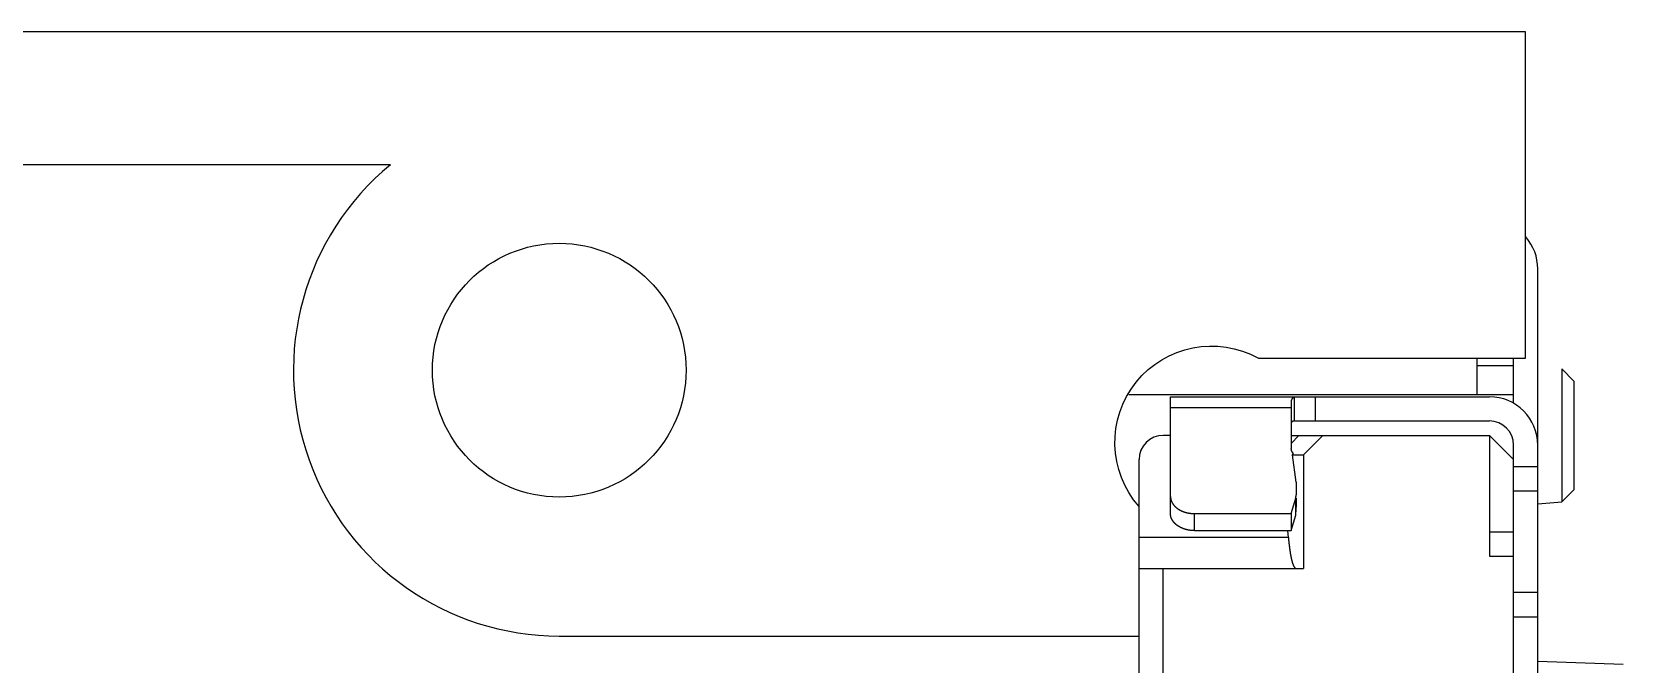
# Model space of a CAD drawing. Extents: x 16.7 to 47.9, y 2.6 to 52.9.
# Drawn here: x 41.2 to 47.78, y 50.25 to 52.87 of the extents above; entities that cross this region are included whole.
import ezdxf

# ---------------------------------------------------------------- set-up
doc = ezdxf.new("R2010")
doc.units = 0
doc.header["$LTSCALE"] = 16.335
doc.layers.get('0').update_dxf_attribs({"linetype": 'CONTINUOUS'})

msp = doc.modelspace()

# ---------------------------------------------------------------- linework, layer by layer
for p, q in [((42.6817, 52.3207), (40.6299, 52.3207)), ((47.4299, 46.0507), (47.4299, 51.8907)), ((47.1799, 51.3707), (47.1799, 51.5207)), ((47.3299, 51.3339), (47.3299, 51.5207)), ((47.1799, 51.4907), (47.3299, 51.4907)), ((47.5799, 51.4257), (47.5299, 51.4757)), ((47.5299, 51.4757), (47.5299, 50.9257)), ((47.5799, 51.4257), (47.5799, 50.9757)), ((45.738, 51.3707), (47.3299, 51.3707)), ((45.9099, 51.3607), (47.2299, 51.3607)), ((45.9099, 50.8774), (45.9099, 51.3607)), ((45.9099, 51.3168), (46.4099, 51.3168)), ((46.4099, 51.3424), (46.4099, 51.1461)), ((46.4233, 51.2607), (46.4233, 51.3607)), ((46.5099, 51.2607), (46.5099, 51.3607)), ((46.4233, 51.2607), (47.2299, 51.2607)), ((45.9099, 51.2007), (45.8799, 51.2007)), ((46.4099, 51.2007), (47.2299, 51.2007)), ((46.4099, 51.1674), (46.4406, 51.2007)), ((46.5406, 51.2007), (46.4599, 51.1207)), ((47.3299, 51.1007), (47.2299, 51.2007)), ((47.2299, 51.2007), (47.2299, 50.7007)), ((46.4153, 51.1207), (46.4194, 51.1254)), ((46.4153, 51.1207), (46.4599, 51.1207)), ((46.4299, 51.0069), (46.4153, 51.1207)), ((46.4599, 51.1207), (46.4599, 50.6507)), ((47.3299, 50.1207), (47.3299, 51.1607)), ((45.7799, 46.8407), (45.7799, 51.1007)), ((47.4299, 51.0707), (47.3299, 51.0707)), ((46.4299, 51.0069), (46.4299, 50.9551)), ((46.4099, 50.8774), (46.428, 50.9412)), ((46.428, 50.8705), (46.428, 50.9412)), ((46.4299, 50.9412), (46.4299, 50.9033)), ((47.4299, 50.9707), (47.3299, 50.9707)), ((47.4299, 50.9182), (47.5299, 50.9257)), ((47.5299, 50.9257), (47.5799, 50.9757)), ((46.0099, 50.8774), (46.4099, 50.8774)), ((46.0099, 50.8067), (46.0099, 50.8774)), ((46.4099, 50.8774), (46.4099, 50.8067)), ((46.4099, 50.8067), (46.428, 50.8705)), ((46.0099, 50.8067), (46.4099, 50.8067)), ((46.3978, 50.7787), (46.3953, 50.8067)), ((47.3299, 50.8007), (47.2299, 50.8007)), ((46.3978, 50.7787), (45.7799, 50.7787)), ((45.7799, 50.6507), (46.4599, 50.6507)), ((45.8799, 49.7207), (45.8799, 50.6507)), ((47.2299, 50.7007), (47.3299, 50.7007)), ((47.4299, 50.5507), (47.3299, 50.5507)), ((47.3299, 50.4507), (47.4299, 50.4507)), ((43.3799, 50.3707), (45.7799, 50.3707)), ((47.4299, 50.2671), (47.7835, 50.2542))]:
    msp.add_line(p, q)
msp.add_lwpolyline([(26.5299, 45.0707), (47.3799, 45.0707), (47.3799, 46.4207), (46.2735, 46.4207, -0.841815), (45.7799, 47.0353), (45.7799, 50.9062, -0.841815), (46.2735, 51.5207), (47.3799, 51.5207), (47.3799, 52.8707), (26.5299, 52.8707)], format="xyb")
for points in [[(46.4099, 51.3424, 0), (46.4099, 51.3425, 0), (46.41, 51.3426, 0), (46.41, 51.3427, 0), (46.4101, 51.3428, 0), (46.4101, 51.3429, 0), (46.4102, 51.3431, 0), (46.4102, 51.3432, 0), (46.4102, 51.3433, 0), (46.4103, 51.3434, 0), (46.4103, 51.3435, 0), (46.4104, 51.3436, 0), (46.4104, 51.3438, 0), (46.4105, 51.3439, 0), (46.4105, 51.344, 0), (46.4106, 51.3441, 0), (46.4106, 51.3442, 0), (46.4106, 51.3443, 0), (46.4107, 51.3444, 0), (46.4107, 51.3446, 0), (46.4108, 51.3447, 0), (46.4108, 51.3448, 0), (46.4109, 51.3449, 0), (46.4109, 51.345, 0), (46.411, 51.3451, 0), (46.411, 51.3452, 0), (46.4111, 51.3454, 0), (46.4111, 51.3455, 0), (46.4112, 51.3456, 0), (46.4112, 51.3457, 0), (46.4112, 51.3458, 0), (46.4113, 51.3459, 0), (46.4113, 51.346, 0), (46.4114, 51.3462, 0), (46.4114, 51.3463, 0), (46.4115, 51.3464, 0), (46.4115, 51.3465, 0), (46.4116, 51.3466, 0), (46.4116, 51.3467, 0), (46.4117, 51.3468, 0), (46.4117, 51.3469, 0), (46.4118, 51.3471, 0), (46.4118, 51.3472, 0), (46.4119, 51.3473, 0), (46.4119, 51.3474, 0), (46.412, 51.3475, 0), (46.412, 51.3476, 0), (46.4121, 51.3477, 0), (46.4121, 51.3479, 0), (46.4122, 51.348, 0), (46.4122, 51.3481, 0), (46.4123, 51.3482, 0), (46.4123, 51.3483, 0), (46.4124, 51.3484, 0), (46.4124, 51.3485, 0), (46.4125, 51.3486, 0), (46.4125, 51.3487, 0), (46.4126, 51.3489, 0), (46.4126, 51.349, 0), (46.4127, 51.3491, 0), (46.4127, 51.3492, 0), (46.4128, 51.3493, 0), (46.4128, 51.3494, 0), (46.4129, 51.3495, 0), (46.4129, 51.3496, 0), (46.413, 51.3497, 0), (46.413, 51.3499, 0), (46.4131, 51.35, 0), (46.4131, 51.3501, 0), (46.4132, 51.3502, 0), (46.4132, 51.3503, 0), (46.4133, 51.3504, 0), (46.4133, 51.3505, 0), (46.4134, 51.3506, 0), (46.4134, 51.3507, 0), (46.4135, 51.3508, 0), (46.4136, 51.3509, 0), (46.4136, 51.351, 0), (46.4137, 51.3512, 0), (46.4137, 51.3513, 0), (46.4138, 51.3514, 0), (46.4138, 51.3515, 0), (46.4139, 51.3516, 0), (46.4139, 51.3517, 0), (46.414, 51.3518, 0), (46.414, 51.3519, 0), (46.4141, 51.352, 0), (46.4142, 51.3521, 0), (46.4142, 51.3522, 0), (46.4143, 51.3523, 0), (46.4143, 51.3524, 0), (46.4144, 51.3525, 0), (46.4144, 51.3527, 0), (46.4145, 51.3528, 0), (46.4146, 51.3529, 0), (46.4146, 51.353, 0), (46.4147, 51.3531, 0), (46.4147, 51.3532, 0), (46.4148, 51.3533, 0), (46.4149, 51.3534, 0), (46.4149, 51.3535, 0), (46.415, 51.3536, 0), (46.415, 51.3537, 0), (46.4151, 51.3538, 0), (46.4152, 51.3539, 0), (46.4152, 51.354, 0), (46.4153, 51.3541, 0), (46.4154, 51.3542, 0), (46.4154, 51.3543, 0), (46.4155, 51.3544, 0), (46.4156, 51.3546, 0), (46.4156, 51.3547, 0), (46.4157, 51.3548, 0), (46.4158, 51.3549, 0), (46.4158, 51.355, 0), (46.4159, 51.3551, 0), (46.416, 51.3552, 0), (46.416, 51.3553, 0), (46.4161, 51.3554, 0), (46.4162, 51.3555, 0), (46.4163, 51.3556, 0), (46.4163, 51.3557, 0), (46.4164, 51.3558, 0), (46.4165, 51.3559, 0), (46.4166, 51.356, 0), (46.4166, 51.3561, 0), (46.4167, 51.3562, 0), (46.4168, 51.3563, 0), (46.4169, 51.3564, 0), (46.4169, 51.3565, 0), (46.417, 51.3566, 0), (46.4171, 51.3568, 0), (46.4172, 51.3569, 0), (46.4173, 51.357, 0), (46.4174, 51.3571, 0), (46.4174, 51.3572, 0), (46.4175, 51.3573, 0), (46.4176, 51.3574, 0), (46.4177, 51.3575, 0), (46.4178, 51.3576, 0), (46.4179, 51.3577, 0), (46.418, 51.3578, 0), (46.4181, 51.3579, 0), (46.4181, 51.358, 0), (46.4182, 51.3581, 0), (46.4183, 51.3582, 0), (46.4184, 51.3583, 0), (46.4185, 51.3583, 0), (46.4186, 51.3584, 0), (46.4187, 51.3585, 0), (46.4188, 51.3586, 0), (46.4189, 51.3587, 0), (46.419, 51.3588, 0), (46.4191, 51.3589, 0), (46.4192, 51.359, 0), (46.4193, 51.3591, 0), (46.4194, 51.3591, 0), (46.4195, 51.3592, 0), (46.4196, 51.3593, 0), (46.4197, 51.3594, 0), (46.4198, 51.3594, 0), (46.4199, 51.3595, 0), (46.42, 51.3596, 0), (46.4201, 51.3597, 0), (46.4202, 51.3597, 0), (46.4203, 51.3598, 0), (46.4204, 51.3599, 0), (46.4205, 51.3599, 0), (46.4206, 51.36, 0), (46.4207, 51.3601, 0), (46.4209, 51.3601, 0), (46.421, 51.3602, 0), (46.4211, 51.3602, 0), (46.4212, 51.3603, 0), (46.4213, 51.3603, 0), (46.4214, 51.3604, 0), (46.4215, 51.3604, 0), (46.4216, 51.3604, 0), (46.4218, 51.3605, 0), (46.4219, 51.3605, 0), (46.422, 51.3606, 0), (46.4221, 51.3606, 0), (46.4222, 51.3606, 0), (46.4223, 51.3606, 0), (46.4225, 51.3607, 0), (46.4226, 51.3607, 0), (46.4227, 51.3607, 0), (46.4228, 51.3607, 0), (46.4229, 51.3607, 0), (46.4231, 51.3607, 0), (46.4232, 51.3607, 0), (46.4233, 51.3607, 0)], [(46.4233, 51.2607, 0), (46.4232, 51.2607, 0), (46.4231, 51.2607, 0), (46.423, 51.2607, 0), (46.4229, 51.2607, 0), (46.4228, 51.2607, 0), (46.4227, 51.2607, 0), (46.4226, 51.2607, 0), (46.4225, 51.2607, 0), (46.4224, 51.2607, 0), (46.4224, 51.2607, 0), (46.4223, 51.2607, 0), (46.4222, 51.2607, 0), (46.4221, 51.2607, 0), (46.422, 51.2607, 0), (46.4219, 51.2607, 0), (46.4218, 51.2607, 0), (46.4217, 51.2606, 0), (46.4216, 51.2606, 0), (46.4215, 51.2606, 0), (46.4214, 51.2606, 0), (46.4213, 51.2606, 0), (46.4212, 51.2606, 0), (46.4211, 51.2606, 0), (46.421, 51.2605, 0), (46.4209, 51.2605, 0), (46.4209, 51.2605, 0), (46.4208, 51.2605, 0), (46.4207, 51.2605, 0), (46.4206, 51.2605, 0), (46.4205, 51.2604, 0), (46.4204, 51.2604, 0), (46.4203, 51.2604, 0), (46.4202, 51.2604, 0), (46.4201, 51.2604, 0), (46.42, 51.2603, 0), (46.4199, 51.2603, 0), (46.4198, 51.2603, 0), (46.4197, 51.2603, 0), (46.4196, 51.2603, 0), (46.4196, 51.2602, 0), (46.4195, 51.2602, 0), (46.4194, 51.2602, 0), (46.4193, 51.2602, 0), (46.4192, 51.2601, 0), (46.4191, 51.2601, 0), (46.419, 51.2601, 0), (46.4189, 51.2601, 0), (46.4188, 51.26, 0), (46.4187, 51.26, 0), (46.4186, 51.26, 0), (46.4185, 51.2599, 0), (46.4185, 51.2599, 0), (46.4184, 51.2599, 0), (46.4183, 51.2598, 0), (46.4182, 51.2598, 0), (46.4181, 51.2598, 0), (46.418, 51.2598, 0), (46.4179, 51.2597, 0), (46.4178, 51.2597, 0), (46.4177, 51.2597, 0), (46.4176, 51.2596, 0), (46.4176, 51.2596, 0), (46.4175, 51.2595, 0), (46.4174, 51.2595, 0), (46.4173, 51.2595, 0), (46.4172, 51.2594, 0), (46.4171, 51.2594, 0), (46.417, 51.2594, 0), (46.4169, 51.2593, 0), (46.4169, 51.2593, 0), (46.4168, 51.2593, 0), (46.4167, 51.2592, 0), (46.4166, 51.2592, 0), (46.4165, 51.2591, 0), (46.4164, 51.2591, 0), (46.4163, 51.2591, 0), (46.4163, 51.259, 0), (46.4162, 51.259, 0), (46.4161, 51.2589, 0), (46.416, 51.2589, 0), (46.4159, 51.2588, 0), (46.4158, 51.2588, 0), (46.4157, 51.2588, 0), (46.4157, 51.2587, 0), (46.4156, 51.2587, 0), (46.4155, 51.2586, 0), (46.4154, 51.2586, 0), (46.4153, 51.2585, 0), (46.4152, 51.2585, 0), (46.4152, 51.2584, 0), (46.4151, 51.2584, 0), (46.415, 51.2584, 0), (46.4149, 51.2583, 0), (46.4148, 51.2583, 0), (46.4147, 51.2582, 0), (46.4147, 51.2582, 0), (46.4146, 51.2581, 0), (46.4145, 51.2581, 0), (46.4144, 51.258, 0), (46.4143, 51.258, 0), (46.4143, 51.2579, 0), (46.4142, 51.2579, 0), (46.4141, 51.2578, 0), (46.414, 51.2578, 0), (46.4139, 51.2577, 0), (46.4139, 51.2577, 0), (46.4138, 51.2576, 0), (46.4137, 51.2576, 0), (46.4136, 51.2575, 0), (46.4135, 51.2575, 0), (46.4135, 51.2574, 0), (46.4134, 51.2574, 0), (46.4133, 51.2573, 0), (46.4132, 51.2573, 0), (46.4131, 51.2572, 0), (46.4131, 51.2571, 0), (46.413, 51.2571, 0), (46.4129, 51.257, 0), (46.4128, 51.257, 0), (46.4128, 51.2569, 0), (46.4127, 51.2569, 0), (46.4126, 51.2568, 0), (46.4125, 51.2568, 0), (46.4125, 51.2567, 0), (46.4124, 51.2566, 0), (46.4123, 51.2566, 0), (46.4122, 51.2565, 0), (46.4122, 51.2565, 0), (46.4121, 51.2564, 0), (46.412, 51.2564, 0), (46.4119, 51.2563, 0), (46.4119, 51.2562, 0), (46.4118, 51.2562, 0), (46.4117, 51.2561, 0), (46.4116, 51.2561, 0), (46.4116, 51.256, 0), (46.4115, 51.256, 0), (46.4114, 51.2559, 0), (46.4113, 51.2558, 0), (46.4113, 51.2558, 0), (46.4112, 51.2557, 0), (46.4111, 51.2557, 0), (46.411, 51.2556, 0), (46.411, 51.2555, 0), (46.4109, 51.2555, 0), (46.4108, 51.2554, 0), (46.4108, 51.2554, 0), (46.4107, 51.2553, 0), (46.4106, 51.2552, 0), (46.4105, 51.2552, 0), (46.4105, 51.2551, 0), (46.4104, 51.2551, 0), (46.4103, 51.255, 0), (46.4103, 51.2549, 0), (46.4102, 51.2549, 0), (46.4101, 51.2548, 0), (46.41, 51.2547, 0), (46.41, 51.2547, 0), (46.4099, 51.2546, 0)], [(46.4194, 51.1254, 0), (46.4193, 51.1255, 0), (46.4192, 51.1256, 0), (46.4191, 51.1257, 0), (46.419, 51.1258, 0), (46.4188, 51.1259, 0), (46.4187, 51.126, 0), (46.4186, 51.1261, 0), (46.4185, 51.1262, 0), (46.4184, 51.1263, 0), (46.4183, 51.1264, 0), (46.4182, 51.1265, 0), (46.4181, 51.1266, 0), (46.418, 51.1267, 0), (46.4179, 51.1268, 0), (46.4178, 51.1269, 0), (46.4177, 51.127, 0), (46.4176, 51.1272, 0), (46.4175, 51.1273, 0), (46.4175, 51.1274, 0), (46.4174, 51.1275, 0), (46.4173, 51.1276, 0), (46.4172, 51.1277, 0), (46.4171, 51.1278, 0), (46.417, 51.1279, 0), (46.4169, 51.128, 0), (46.4168, 51.1282, 0), (46.4167, 51.1283, 0), (46.4166, 51.1284, 0), (46.4165, 51.1285, 0), (46.4164, 51.1286, 0), (46.4163, 51.1287, 0), (46.4162, 51.1288, 0), (46.4161, 51.129, 0), (46.416, 51.1291, 0), (46.416, 51.1292, 0), (46.4159, 51.1293, 0), (46.4158, 51.1294, 0), (46.4157, 51.1295, 0), (46.4156, 51.1297, 0), (46.4155, 51.1298, 0), (46.4154, 51.1299, 0), (46.4153, 51.13, 0), (46.4153, 51.1301, 0), (46.4152, 51.1303, 0), (46.4151, 51.1304, 0), (46.415, 51.1305, 0), (46.4149, 51.1306, 0), (46.4148, 51.1307, 0), (46.4148, 51.1309, 0), (46.4147, 51.131, 0), (46.4146, 51.1311, 0), (46.4145, 51.1312, 0), (46.4144, 51.1314, 0), (46.4143, 51.1315, 0), (46.4143, 51.1316, 0), (46.4142, 51.1317, 0), (46.4141, 51.1318, 0), (46.414, 51.132, 0), (46.414, 51.1321, 0), (46.4139, 51.1322, 0), (46.4138, 51.1324, 0), (46.4137, 51.1325, 0), (46.4137, 51.1326, 0), (46.4136, 51.1327, 0), (46.4135, 51.1329, 0), (46.4134, 51.133, 0), (46.4134, 51.1331, 0), (46.4133, 51.1332, 0), (46.4132, 51.1334, 0), (46.4132, 51.1335, 0), (46.4131, 51.1336, 0), (46.413, 51.1338, 0), (46.4129, 51.1339, 0), (46.4129, 51.134, 0), (46.4128, 51.1342, 0), (46.4127, 51.1343, 0), (46.4127, 51.1344, 0), (46.4126, 51.1346, 0), (46.4126, 51.1347, 0), (46.4125, 51.1348, 0), (46.4124, 51.135, 0), (46.4124, 51.1351, 0), (46.4123, 51.1352, 0), (46.4122, 51.1354, 0), (46.4122, 51.1355, 0), (46.4121, 51.1356, 0), (46.4121, 51.1358, 0), (46.412, 51.1359, 0), (46.412, 51.136, 0), (46.4119, 51.1362, 0), (46.4118, 51.1363, 0), (46.4118, 51.1364, 0), (46.4117, 51.1366, 0), (46.4117, 51.1367, 0), (46.4116, 51.1369, 0), (46.4116, 51.137, 0), (46.4115, 51.1371, 0), (46.4115, 51.1373, 0), (46.4114, 51.1374, 0), (46.4114, 51.1376, 0), (46.4113, 51.1377, 0), (46.4113, 51.1378, 0), (46.4112, 51.138, 0), (46.4112, 51.1381, 0), (46.4111, 51.1383, 0), (46.4111, 51.1384, 0), (46.4111, 51.1385, 0), (46.411, 51.1387, 0), (46.411, 51.1388, 0), (46.4109, 51.139, 0), (46.4109, 51.1391, 0), (46.4108, 51.1392, 0), (46.4108, 51.1394, 0), (46.4108, 51.1395, 0), (46.4107, 51.1397, 0), (46.4107, 51.1398, 0), (46.4107, 51.14, 0), (46.4106, 51.1401, 0), (46.4106, 51.1402, 0), (46.4106, 51.1404, 0), (46.4105, 51.1405, 0), (46.4105, 51.1407, 0), (46.4105, 51.1408, 0), (46.4104, 51.141, 0), (46.4104, 51.1411, 0), (46.4104, 51.1413, 0), (46.4103, 51.1414, 0), (46.4103, 51.1415, 0), (46.4103, 51.1417, 0), (46.4103, 51.1418, 0), (46.4102, 51.142, 0), (46.4102, 51.1421, 0), (46.4102, 51.1423, 0), (46.4102, 51.1424, 0), (46.4102, 51.1426, 0), (46.4101, 51.1427, 0), (46.4101, 51.1428, 0), (46.4101, 51.143, 0), (46.4101, 51.1431, 0), (46.4101, 51.1433, 0), (46.41, 51.1434, 0), (46.41, 51.1436, 0), (46.41, 51.1437, 0), (46.41, 51.1439, 0), (46.41, 51.144, 0), (46.41, 51.1442, 0), (46.41, 51.1443, 0), (46.41, 51.1445, 0), (46.4099, 51.1446, 0), (46.4099, 51.1447, 0), (46.4099, 51.1449, 0), (46.4099, 51.145, 0), (46.4099, 51.1452, 0), (46.4099, 51.1453, 0), (46.4099, 51.1455, 0), (46.4099, 51.1456, 0), (46.4099, 51.1458, 0), (46.4099, 51.1459, 0), (46.4099, 51.1461, 0)], [(45.9099, 50.9481, 0), (45.9099, 50.9476, 0), (45.9099, 50.9471, 0), (45.9099, 50.9467, 0), (45.9099, 50.9462, 0), (45.91, 50.9457, 0), (45.91, 50.9453, 0), (45.91, 50.9448, 0), (45.91, 50.9443, 0), (45.9101, 50.9439, 0), (45.9101, 50.9434, 0), (45.9102, 50.9429, 0), (45.9102, 50.9424, 0), (45.9103, 50.942, 0), (45.9103, 50.9415, 0), (45.9104, 50.941, 0), (45.9105, 50.9406, 0), (45.9105, 50.9401, 0), (45.9106, 50.9397, 0), (45.9107, 50.9392, 0), (45.9108, 50.9387, 0), (45.9109, 50.9383, 0), (45.911, 50.9378, 0), (45.9111, 50.9373, 0), (45.9112, 50.9369, 0), (45.9113, 50.9364, 0), (45.9114, 50.936, 0), (45.9115, 50.9355, 0), (45.9116, 50.935, 0), (45.9117, 50.9346, 0), (45.9119, 50.9341, 0), (45.912, 50.9337, 0), (45.9121, 50.9332, 0), (45.9123, 50.9328, 0), (45.9124, 50.9323, 0), (45.9126, 50.9319, 0), (45.9127, 50.9314, 0), (45.9129, 50.931, 0), (45.913, 50.9306, 0), (45.9132, 50.9301, 0), (45.9133, 50.9297, 0), (45.9135, 50.9292, 0), (45.9137, 50.9288, 0), (45.9139, 50.9284, 0), (45.914, 50.9279, 0), (45.9142, 50.9275, 0), (45.9144, 50.9271, 0), (45.9146, 50.9266, 0), (45.9148, 50.9262, 0), (45.915, 50.9258, 0), (45.9152, 50.9254, 0), (45.9154, 50.9249, 0), (45.9156, 50.9245, 0), (45.9158, 50.9241, 0), (45.916, 50.9237, 0), (45.9163, 50.9233, 0), (45.9165, 50.9228, 0), (45.9167, 50.9224, 0), (45.9169, 50.922, 0), (45.9172, 50.9216, 0), (45.9174, 50.9212, 0), (45.9176, 50.9208, 0), (45.9179, 50.9204, 0), (45.9181, 50.92, 0), (45.9184, 50.9196, 0), (45.9186, 50.9192, 0), (45.9189, 50.9188, 0), (45.9191, 50.9184, 0), (45.9194, 50.918, 0), (45.9196, 50.9176, 0), (45.9199, 50.9172, 0), (45.9202, 50.9168, 0), (45.9204, 50.9165, 0), (45.9207, 50.9161, 0), (45.921, 50.9157, 0), (45.9213, 50.9153, 0), (45.9216, 50.9149, 0), (45.9218, 50.9146, 0), (45.9221, 50.9142, 0), (45.9224, 50.9138, 0), (45.9227, 50.9134, 0), (45.923, 50.9131, 0), (45.9233, 50.9127, 0), (45.9236, 50.9124, 0), (45.9239, 50.912, 0), (45.9242, 50.9116, 0), (45.9245, 50.9113, 0), (45.9248, 50.9109, 0), (45.9251, 50.9106, 0), (45.9254, 50.9102, 0), (45.9258, 50.9099, 0), (45.9261, 50.9095, 0), (45.9264, 50.9092, 0), (45.9267, 50.9088, 0), (45.927, 50.9085, 0), (45.9274, 50.9082, 0), (45.9277, 50.9078, 0), (45.928, 50.9075, 0), (45.9283, 50.9072, 0), (45.9287, 50.9068, 0), (45.929, 50.9065, 0), (45.9294, 50.9062, 0), (45.9297, 50.9058, 0), (45.93, 50.9055, 0), (45.9304, 50.9052, 0), (45.9307, 50.9049, 0), (45.9311, 50.9046, 0), (45.9314, 50.9042, 0), (45.9318, 50.9039, 0), (45.9321, 50.9036, 0), (45.9325, 50.9033, 0), (45.9328, 50.903, 0), (45.9332, 50.9027, 0), (45.9336, 50.9024, 0), (45.9339, 50.9021, 0), (45.9343, 50.9018, 0), (45.9346, 50.9015, 0), (45.935, 50.9012, 0), (45.9354, 50.9009, 0), (45.9357, 50.9006, 0), (45.9361, 50.9003, 0), (45.9365, 50.9001, 0), (45.9369, 50.8998, 0), (45.9372, 50.8995, 0), (45.9376, 50.8992, 0), (45.938, 50.8989, 0), (45.9384, 50.8987, 0), (45.9388, 50.8984, 0), (45.9391, 50.8981, 0), (45.9395, 50.8978, 0), (45.9399, 50.8976, 0), (45.9403, 50.8973, 0), (45.9407, 50.897, 0), (45.9411, 50.8968, 0), (45.9415, 50.8965, 0), (45.9419, 50.8963, 0), (45.9423, 50.896, 0), (45.9426, 50.8957, 0), (45.943, 50.8955, 0), (45.9434, 50.8952, 0), (45.9438, 50.895, 0), (45.9442, 50.8947, 0), (45.9446, 50.8945, 0), (45.945, 50.8943, 0), (45.9454, 50.894, 0), (45.9458, 50.8938, 0), (45.9463, 50.8935, 0), (45.9467, 50.8933, 0), (45.9471, 50.8931, 0), (45.9475, 50.8928, 0), (45.9479, 50.8926, 0), (45.9483, 50.8924, 0), (45.9487, 50.8921, 0), (45.9491, 50.8919, 0), (45.9495, 50.8917, 0), (45.95, 50.8915, 0), (45.9504, 50.8913, 0), (45.9508, 50.891, 0), (45.9512, 50.8908, 0), (45.9516, 50.8906, 0), (45.952, 50.8904, 0), (45.9525, 50.8902, 0), (45.9529, 50.89, 0), (45.9533, 50.8898, 0), (45.9537, 50.8896, 0), (45.9542, 50.8894, 0), (45.9546, 50.8892, 0), (45.955, 50.889, 0), (45.9554, 50.8888, 0), (45.9559, 50.8886, 0), (45.9563, 50.8884, 0), (45.9567, 50.8882, 0), (45.9572, 50.888, 0), (45.9576, 50.8878, 0), (45.958, 50.8876, 0), (45.9585, 50.8874, 0), (45.9589, 50.8872, 0), (45.9593, 50.8871, 0), (45.9598, 50.8869, 0), (45.9602, 50.8867, 0), (45.9606, 50.8865, 0), (45.9611, 50.8864, 0), (45.9615, 50.8862, 0), (45.962, 50.886, 0), (45.9624, 50.8858, 0), (45.9628, 50.8857, 0), (45.9633, 50.8855, 0), (45.9637, 50.8853, 0), (45.9642, 50.8852, 0), (45.9646, 50.885, 0), (45.9651, 50.8849, 0), (45.9655, 50.8847, 0), (45.966, 50.8846, 0), (45.9664, 50.8844, 0), (45.9668, 50.8842, 0), (45.9673, 50.8841, 0), (45.9677, 50.884, 0), (45.9682, 50.8838, 0), (45.9686, 50.8837, 0), (45.9691, 50.8835, 0), (45.9695, 50.8834, 0), (45.97, 50.8832, 0), (45.9704, 50.8831, 0), (45.9709, 50.883, 0), (45.9714, 50.8828, 0), (45.9718, 50.8827, 0), (45.9723, 50.8826, 0), (45.9727, 50.8824, 0), (45.9732, 50.8823, 0), (45.9736, 50.8822, 0), (45.9741, 50.8821, 0), (45.9745, 50.8819, 0), (45.975, 50.8818, 0), (45.9754, 50.8817, 0), (45.9759, 50.8816, 0), (45.9764, 50.8815, 0), (45.9768, 50.8813, 0), (45.9773, 50.8812, 0), (45.9777, 50.8811, 0), (45.9782, 50.881, 0), (45.9786, 50.8809, 0), (45.9791, 50.8808, 0), (45.9796, 50.8807, 0), (45.98, 50.8806, 0), (45.9805, 50.8805, 0), (45.9809, 50.8804, 0), (45.9814, 50.8803, 0), (45.9819, 50.8802, 0), (45.9823, 50.8801, 0), (45.9828, 50.88, 0), (45.9833, 50.8799, 0), (45.9837, 50.8798, 0), (45.9842, 50.8797, 0), (45.9846, 50.8797, 0), (45.9851, 50.8796, 0), (45.9856, 50.8795, 0), (45.986, 50.8794, 0), (45.9865, 50.8793, 0), (45.987, 50.8792, 0), (45.9874, 50.8792, 0), (45.9879, 50.8791, 0), (45.9884, 50.879, 0), (45.9888, 50.8789, 0), (45.9893, 50.8789, 0), (45.9898, 50.8788, 0), (45.9902, 50.8787, 0), (45.9907, 50.8787, 0), (45.9912, 50.8786, 0), (45.9916, 50.8785, 0), (45.9921, 50.8785, 0), (45.9926, 50.8784, 0), (45.993, 50.8784, 0), (45.9935, 50.8783, 0), (45.994, 50.8783, 0), (45.9944, 50.8782, 0), (45.9949, 50.8782, 0), (45.9954, 50.8781, 0), (45.9958, 50.8781, 0), (45.9963, 50.878, 0), (45.9968, 50.878, 0), (45.9972, 50.8779, 0), (45.9977, 50.8779, 0), (45.9982, 50.8778, 0), (45.9986, 50.8778, 0), (45.9991, 50.8778, 0), (45.9996, 50.8777, 0), (46, 50.8777, 0), (46.0005, 50.8777, 0), (46.001, 50.8776, 0), (46.0015, 50.8776, 0), (46.0019, 50.8776, 0), (46.0024, 50.8776, 0), (46.0029, 50.8775, 0), (46.0033, 50.8775, 0), (46.0038, 50.8775, 0), (46.0043, 50.8775, 0), (46.0047, 50.8775, 0), (46.0052, 50.8774, 0), (46.0057, 50.8774, 0), (46.0061, 50.8774, 0), (46.0066, 50.8774, 0), (46.0071, 50.8774, 0), (46.0076, 50.8774, 0), (46.008, 50.8774, 0), (46.0085, 50.8774, 0), (46.009, 50.8774, 0), (46.0094, 50.8774, 0), (46.0099, 50.8774, 0)], [(46.428, 50.9412, 0), (46.428, 50.9413, 0), (46.428, 50.9414, 0), (46.428, 50.9415, 0), (46.4281, 50.9415, 0), (46.4281, 50.9416, 0), (46.4281, 50.9417, 0), (46.4281, 50.9418, 0), (46.4281, 50.9419, 0), (46.4282, 50.942, 0), (46.4282, 50.9421, 0), (46.4282, 50.9421, 0), (46.4282, 50.9422, 0), (46.4283, 50.9423, 0), (46.4283, 50.9424, 0), (46.4283, 50.9425, 0), (46.4283, 50.9426, 0), (46.4283, 50.9427, 0), (46.4284, 50.9427, 0), (46.4284, 50.9428, 0), (46.4284, 50.9429, 0), (46.4284, 50.943, 0), (46.4284, 50.9431, 0), (46.4285, 50.9432, 0), (46.4285, 50.9433, 0), (46.4285, 50.9433, 0), (46.4285, 50.9434, 0), (46.4286, 50.9435, 0), (46.4286, 50.9436, 0), (46.4286, 50.9437, 0), (46.4286, 50.9438, 0), (46.4286, 50.9439, 0), (46.4287, 50.9439, 0), (46.4287, 50.944, 0), (46.4287, 50.9441, 0), (46.4287, 50.9442, 0), (46.4287, 50.9443, 0), (46.4287, 50.9444, 0), (46.4288, 50.9445, 0), (46.4288, 50.9445, 0), (46.4288, 50.9446, 0), (46.4288, 50.9447, 0), (46.4288, 50.9448, 0), (46.4289, 50.9449, 0), (46.4289, 50.945, 0), (46.4289, 50.9451, 0), (46.4289, 50.9452, 0), (46.4289, 50.9452, 0), (46.4289, 50.9453, 0), (46.429, 50.9454, 0), (46.429, 50.9455, 0), (46.429, 50.9456, 0), (46.429, 50.9457, 0), (46.429, 50.9458, 0), (46.429, 50.9458, 0), (46.4291, 50.9459, 0), (46.4291, 50.946, 0), (46.4291, 50.9461, 0), (46.4291, 50.9462, 0), (46.4291, 50.9463, 0), (46.4291, 50.9464, 0), (46.4292, 50.9465, 0), (46.4292, 50.9465, 0), (46.4292, 50.9466, 0), (46.4292, 50.9467, 0), (46.4292, 50.9468, 0), (46.4292, 50.9469, 0), (46.4292, 50.947, 0), (46.4293, 50.9471, 0), (46.4293, 50.9472, 0), (46.4293, 50.9472, 0), (46.4293, 50.9473, 0), (46.4293, 50.9474, 0), (46.4293, 50.9475, 0), (46.4293, 50.9476, 0), (46.4293, 50.9477, 0), (46.4294, 50.9478, 0), (46.4294, 50.9479, 0), (46.4294, 50.9479, 0), (46.4294, 50.948, 0), (46.4294, 50.9481, 0), (46.4294, 50.9482, 0), (46.4294, 50.9483, 0), (46.4294, 50.9484, 0), (46.4295, 50.9485, 0), (46.4295, 50.9486, 0), (46.4295, 50.9486, 0), (46.4295, 50.9487, 0), (46.4295, 50.9488, 0), (46.4295, 50.9489, 0), (46.4295, 50.949, 0), (46.4295, 50.9491, 0), (46.4295, 50.9492, 0), (46.4296, 50.9493, 0), (46.4296, 50.9493, 0), (46.4296, 50.9494, 0), (46.4296, 50.9495, 0), (46.4296, 50.9496, 0), (46.4296, 50.9497, 0), (46.4296, 50.9498, 0), (46.4296, 50.9499, 0), (46.4296, 50.95, 0), (46.4296, 50.95, 0), (46.4297, 50.9501, 0), (46.4297, 50.9502, 0), (46.4297, 50.9503, 0), (46.4297, 50.9504, 0), (46.4297, 50.9505, 0), (46.4297, 50.9506, 0), (46.4297, 50.9507, 0), (46.4297, 50.9508, 0), (46.4297, 50.9508, 0), (46.4297, 50.9509, 0), (46.4297, 50.951, 0), (46.4297, 50.9511, 0), (46.4297, 50.9512, 0), (46.4298, 50.9513, 0), (46.4298, 50.9514, 0), (46.4298, 50.9515, 0), (46.4298, 50.9515, 0), (46.4298, 50.9516, 0), (46.4298, 50.9517, 0), (46.4298, 50.9518, 0), (46.4298, 50.9519, 0), (46.4298, 50.952, 0), (46.4298, 50.9521, 0), (46.4298, 50.9522, 0), (46.4298, 50.9523, 0), (46.4298, 50.9523, 0), (46.4298, 50.9524, 0), (46.4298, 50.9525, 0), (46.4298, 50.9526, 0), (46.4298, 50.9527, 0), (46.4298, 50.9528, 0), (46.4298, 50.9529, 0), (46.4299, 50.953, 0), (46.4299, 50.953, 0), (46.4299, 50.9531, 0), (46.4299, 50.9532, 0), (46.4299, 50.9533, 0), (46.4299, 50.9534, 0), (46.4299, 50.9535, 0), (46.4299, 50.9536, 0), (46.4299, 50.9537, 0), (46.4299, 50.9538, 0), (46.4299, 50.9538, 0), (46.4299, 50.9539, 0), (46.4299, 50.954, 0), (46.4299, 50.9541, 0), (46.4299, 50.9542, 0), (46.4299, 50.9543, 0), (46.4299, 50.9544, 0), (46.4299, 50.9545, 0), (46.4299, 50.9545, 0), (46.4299, 50.9546, 0), (46.4299, 50.9547, 0), (46.4299, 50.9548, 0), (46.4299, 50.9549, 0), (46.4299, 50.955, 0), (46.4299, 50.9551, 0)], [(46.0099, 50.8067, 0), (46.0094, 50.8067, 0), (46.009, 50.8067, 0), (46.0085, 50.8067, 0), (46.008, 50.8067, 0), (46.0076, 50.8067, 0), (46.0071, 50.8067, 0), (46.0066, 50.8067, 0), (46.0061, 50.8067, 0), (46.0057, 50.8067, 0), (46.0052, 50.8067, 0), (46.0047, 50.8067, 0), (46.0043, 50.8068, 0), (46.0038, 50.8068, 0), (46.0033, 50.8068, 0), (46.0029, 50.8068, 0), (46.0024, 50.8069, 0), (46.0019, 50.8069, 0), (46.0015, 50.8069, 0), (46.001, 50.8069, 0), (46.0005, 50.807, 0), (46, 50.807, 0), (45.9996, 50.807, 0), (45.9991, 50.8071, 0), (45.9986, 50.8071, 0), (45.9982, 50.8071, 0), (45.9977, 50.8072, 0), (45.9972, 50.8072, 0), (45.9968, 50.8073, 0), (45.9963, 50.8073, 0), (45.9958, 50.8074, 0), (45.9954, 50.8074, 0), (45.9949, 50.8074, 0), (45.9944, 50.8075, 0), (45.994, 50.8076, 0), (45.9935, 50.8076, 0), (45.993, 50.8077, 0), (45.9926, 50.8077, 0), (45.9921, 50.8078, 0), (45.9916, 50.8078, 0), (45.9912, 50.8079, 0), (45.9907, 50.808, 0), (45.9902, 50.808, 0), (45.9898, 50.8081, 0), (45.9893, 50.8082, 0), (45.9888, 50.8082, 0), (45.9884, 50.8083, 0), (45.9879, 50.8084, 0), (45.9874, 50.8085, 0), (45.987, 50.8085, 0), (45.9865, 50.8086, 0), (45.986, 50.8087, 0), (45.9856, 50.8088, 0), (45.9851, 50.8089, 0), (45.9846, 50.8089, 0), (45.9842, 50.809, 0), (45.9837, 50.8091, 0), (45.9833, 50.8092, 0), (45.9828, 50.8093, 0), (45.9823, 50.8094, 0), (45.9819, 50.8095, 0), (45.9814, 50.8096, 0), (45.9809, 50.8097, 0), (45.9805, 50.8098, 0), (45.98, 50.8099, 0), (45.9796, 50.81, 0), (45.9791, 50.8101, 0), (45.9786, 50.8102, 0), (45.9782, 50.8103, 0), (45.9777, 50.8104, 0), (45.9773, 50.8105, 0), (45.9768, 50.8106, 0), (45.9764, 50.8107, 0), (45.9759, 50.8109, 0), (45.9754, 50.811, 0), (45.975, 50.8111, 0), (45.9745, 50.8112, 0), (45.9741, 50.8113, 0), (45.9736, 50.8115, 0), (45.9732, 50.8116, 0), (45.9727, 50.8117, 0), (45.9723, 50.8119, 0), (45.9718, 50.812, 0), (45.9714, 50.8121, 0), (45.9709, 50.8123, 0), (45.9704, 50.8124, 0), (45.97, 50.8125, 0), (45.9695, 50.8127, 0), (45.9691, 50.8128, 0), (45.9686, 50.8129, 0), (45.9682, 50.8131, 0), (45.9677, 50.8132, 0), (45.9673, 50.8134, 0), (45.9668, 50.8135, 0), (45.9664, 50.8137, 0), (45.966, 50.8138, 0), (45.9655, 50.814, 0), (45.9651, 50.8142, 0), (45.9646, 50.8143, 0), (45.9642, 50.8145, 0), (45.9637, 50.8146, 0), (45.9633, 50.8148, 0), (45.9628, 50.815, 0), (45.9624, 50.8151, 0), (45.962, 50.8153, 0), (45.9615, 50.8155, 0), (45.9611, 50.8156, 0), (45.9606, 50.8158, 0), (45.9602, 50.816, 0), (45.9598, 50.8162, 0), (45.9593, 50.8164, 0), (45.9589, 50.8165, 0), (45.9585, 50.8167, 0), (45.958, 50.8169, 0), (45.9576, 50.8171, 0), (45.9572, 50.8173, 0), (45.9567, 50.8175, 0), (45.9563, 50.8177, 0), (45.9559, 50.8179, 0), (45.9554, 50.8181, 0), (45.955, 50.8182, 0), (45.9546, 50.8184, 0), (45.9542, 50.8186, 0), (45.9537, 50.8189, 0), (45.9533, 50.8191, 0), (45.9529, 50.8193, 0), (45.9525, 50.8195, 0), (45.952, 50.8197, 0), (45.9516, 50.8199, 0), (45.9512, 50.8201, 0), (45.9508, 50.8203, 0), (45.9504, 50.8205, 0), (45.95, 50.8208, 0), (45.9495, 50.821, 0), (45.9491, 50.8212, 0), (45.9487, 50.8214, 0), (45.9483, 50.8217, 0), (45.9479, 50.8219, 0), (45.9475, 50.8221, 0), (45.9471, 50.8224, 0), (45.9467, 50.8226, 0), (45.9463, 50.8228, 0), (45.9458, 50.8231, 0), (45.9454, 50.8233, 0), (45.945, 50.8235, 0), (45.9446, 50.8238, 0), (45.9442, 50.824, 0), (45.9438, 50.8243, 0), (45.9434, 50.8245, 0), (45.943, 50.8248, 0), (45.9426, 50.825, 0), (45.9423, 50.8253, 0), (45.9419, 50.8255, 0), (45.9415, 50.8258, 0), (45.9411, 50.8261, 0), (45.9407, 50.8263, 0), (45.9403, 50.8266, 0), (45.9399, 50.8269, 0), (45.9395, 50.8271, 0), (45.9391, 50.8274, 0), (45.9388, 50.8277, 0), (45.9384, 50.8279, 0), (45.938, 50.8282, 0), (45.9376, 50.8285, 0), (45.9372, 50.8288, 0), (45.9369, 50.8291, 0), (45.9365, 50.8293, 0), (45.9361, 50.8296, 0), (45.9357, 50.8299, 0), (45.9354, 50.8302, 0), (45.935, 50.8305, 0), (45.9346, 50.8308, 0), (45.9343, 50.8311, 0), (45.9339, 50.8314, 0), (45.9336, 50.8317, 0), (45.9332, 50.832, 0), (45.9328, 50.8323, 0), (45.9325, 50.8326, 0), (45.9321, 50.8329, 0), (45.9318, 50.8332, 0), (45.9314, 50.8335, 0), (45.9311, 50.8339, 0), (45.9307, 50.8342, 0), (45.9304, 50.8345, 0), (45.93, 50.8348, 0), (45.9297, 50.8351, 0), (45.9294, 50.8355, 0), (45.929, 50.8358, 0), (45.9287, 50.8361, 0), (45.9283, 50.8364, 0), (45.928, 50.8368, 0), (45.9277, 50.8371, 0), (45.9274, 50.8374, 0), (45.927, 50.8378, 0), (45.9267, 50.8381, 0), (45.9264, 50.8385, 0), (45.9261, 50.8388, 0), (45.9258, 50.8392, 0), (45.9254, 50.8395, 0), (45.9251, 50.8399, 0), (45.9248, 50.8402, 0), (45.9245, 50.8406, 0), (45.9242, 50.8409, 0), (45.9239, 50.8413, 0), (45.9236, 50.8416, 0), (45.9233, 50.842, 0), (45.923, 50.8424, 0), (45.9227, 50.8427, 0), (45.9224, 50.8431, 0), (45.9221, 50.8435, 0), (45.9218, 50.8439, 0), (45.9216, 50.8442, 0), (45.9213, 50.8446, 0), (45.921, 50.845, 0), (45.9207, 50.8454, 0), (45.9204, 50.8457, 0), (45.9202, 50.8461, 0), (45.9199, 50.8465, 0), (45.9196, 50.8469, 0), (45.9194, 50.8473, 0), (45.9191, 50.8477, 0), (45.9189, 50.8481, 0), (45.9186, 50.8485, 0), (45.9184, 50.8489, 0), (45.9181, 50.8493, 0), (45.9179, 50.8497, 0), (45.9176, 50.8501, 0), (45.9174, 50.8505, 0), (45.9172, 50.8509, 0), (45.9169, 50.8513, 0), (45.9167, 50.8517, 0), (45.9165, 50.8521, 0), (45.9163, 50.8525, 0), (45.916, 50.853, 0), (45.9158, 50.8534, 0), (45.9156, 50.8538, 0), (45.9154, 50.8542, 0), (45.9152, 50.8546, 0), (45.915, 50.8551, 0), (45.9148, 50.8555, 0), (45.9146, 50.8559, 0), (45.9144, 50.8564, 0), (45.9142, 50.8568, 0), (45.914, 50.8572, 0), (45.9139, 50.8577, 0), (45.9137, 50.8581, 0), (45.9135, 50.8585, 0), (45.9133, 50.859, 0), (45.9132, 50.8594, 0), (45.913, 50.8598, 0), (45.9129, 50.8603, 0), (45.9127, 50.8607, 0), (45.9126, 50.8612, 0), (45.9124, 50.8616, 0), (45.9123, 50.8621, 0), (45.9121, 50.8625, 0), (45.912, 50.863, 0), (45.9119, 50.8634, 0), (45.9117, 50.8639, 0), (45.9116, 50.8643, 0), (45.9115, 50.8648, 0), (45.9114, 50.8653, 0), (45.9113, 50.8657, 0), (45.9112, 50.8662, 0), (45.9111, 50.8666, 0), (45.911, 50.8671, 0), (45.9109, 50.8675, 0), (45.9108, 50.868, 0), (45.9107, 50.8685, 0), (45.9106, 50.8689, 0), (45.9105, 50.8694, 0), (45.9105, 50.8699, 0), (45.9104, 50.8703, 0), (45.9103, 50.8708, 0), (45.9103, 50.8713, 0), (45.9102, 50.8717, 0), (45.9102, 50.8722, 0), (45.9101, 50.8727, 0), (45.9101, 50.8731, 0), (45.91, 50.8736, 0), (45.91, 50.8741, 0), (45.91, 50.8745, 0), (45.91, 50.875, 0), (45.9099, 50.8755, 0), (45.9099, 50.876, 0), (45.9099, 50.8764, 0), (45.9099, 50.8769, 0), (45.9099, 50.8774, 0)], [(46.428, 50.8705, 0), (46.428, 50.8705, 0), (46.428, 50.8705, 0), (46.428, 50.8705, 0), (46.428, 50.8705, 0), (46.428, 50.8706, 0), (46.428, 50.8706, 0), (46.428, 50.8706, 0), (46.428, 50.8706, 0), (46.428, 50.8706, 0), (46.428, 50.8706, 0), (46.428, 50.8706, 0), (46.428, 50.8706, 0), (46.428, 50.8707, 0), (46.428, 50.8707, 0), (46.428, 50.8707, 0), (46.428, 50.8707, 0), (46.428, 50.8707, 0), (46.428, 50.8707, 0), (46.428, 50.8707, 0), (46.428, 50.8707, 0), (46.428, 50.8707, 0), (46.428, 50.8708, 0), (46.4281, 50.8708, 0), (46.4281, 50.8708, 0), (46.4281, 50.8708, 0), (46.4281, 50.8708, 0), (46.4281, 50.8708, 0), (46.4281, 50.8708, 0), (46.4281, 50.8708, 0), (46.4281, 50.8708, 0), (46.4281, 50.8709, 0), (46.4281, 50.8709, 0), (46.4281, 50.8709, 0), (46.4281, 50.8709, 0), (46.4281, 50.8709, 0), (46.4281, 50.8709, 0), (46.4281, 50.8709, 0), (46.4281, 50.8709, 0), (46.4281, 50.871, 0), (46.4281, 50.871, 0), (46.4281, 50.871, 0), (46.4282, 50.871, 0), (46.4282, 50.871, 0), (46.4282, 50.871, 0), (46.4282, 50.871, 0), (46.4282, 50.871, 0), (46.4282, 50.871, 0), (46.4282, 50.8711, 0), (46.4282, 50.8711, 0), (46.4282, 50.8711, 0), (46.4282, 50.8711, 0), (46.4282, 50.8711, 0), (46.4282, 50.8711, 0), (46.4282, 50.8711, 0), (46.4282, 50.8711, 0), (46.4282, 50.8711, 0), (46.4282, 50.8712, 0), (46.4282, 50.8712, 0), (46.4282, 50.8712, 0), (46.4282, 50.8712, 0), (46.4282, 50.8712, 0), (46.4283, 50.8712, 0), (46.4283, 50.8712, 0), (46.4283, 50.8712, 0), (46.4283, 50.8713, 0), (46.4283, 50.8713, 0), (46.4283, 50.8713, 0), (46.4283, 50.8713, 0), (46.4283, 50.8713, 0), (46.4283, 50.8713, 0), (46.4283, 50.8713, 0), (46.4283, 50.8713, 0), (46.4283, 50.8713, 0), (46.4283, 50.8714, 0), (46.4283, 50.8714, 0), (46.4283, 50.8714, 0), (46.4283, 50.8714, 0), (46.4283, 50.8714, 0), (46.4283, 50.8714, 0), (46.4283, 50.8714, 0), (46.4283, 50.8714, 0), (46.4283, 50.8715, 0), (46.4283, 50.8715, 0), (46.4283, 50.8715, 0), (46.4283, 50.8715, 0), (46.4283, 50.8715, 0), (46.4284, 50.8715, 0), (46.4284, 50.8715, 0), (46.4284, 50.8715, 0), (46.4284, 50.8716, 0), (46.4284, 50.8716, 0), (46.4284, 50.8716, 0), (46.4284, 50.8716, 0), (46.4284, 50.8716, 0), (46.4284, 50.8716, 0), (46.4284, 50.8716, 0), (46.4284, 50.8716, 0), (46.4284, 50.8717, 0), (46.4284, 50.8717, 0), (46.4284, 50.8717, 0), (46.4284, 50.8717, 0), (46.4284, 50.8717, 0), (46.4284, 50.8717, 0), (46.4284, 50.8717, 0), (46.4284, 50.8717, 0), (46.4284, 50.8718, 0), (46.4284, 50.8718, 0), (46.4284, 50.8718, 0), (46.4284, 50.8718, 0), (46.4284, 50.8718, 0), (46.4284, 50.8718, 0), (46.4284, 50.8718, 0), (46.4284, 50.8718, 0), (46.4284, 50.8719, 0), (46.4284, 50.8719, 0), (46.4284, 50.8719, 0), (46.4284, 50.8719, 0), (46.4284, 50.8719, 0), (46.4284, 50.8719, 0), (46.4284, 50.8719, 0), (46.4284, 50.8719, 0), (46.4284, 50.872, 0), (46.4284, 50.872, 0), (46.4284, 50.872, 0), (46.4284, 50.872, 0), (46.4284, 50.872, 0), (46.4284, 50.872, 0), (46.4284, 50.872, 0), (46.4284, 50.872, 0), (46.4284, 50.8721, 0), (46.4284, 50.8721, 0), (46.4284, 50.8721, 0), (46.4284, 50.8721, 0), (46.4284, 50.8721, 0), (46.4284, 50.8721, 0), (46.4284, 50.8721, 0), (46.4284, 50.8721, 0), (46.4284, 50.8722, 0), (46.4284, 50.8722, 0), (46.4284, 50.8722, 0), (46.4284, 50.8722, 0), (46.4284, 50.8722, 0), (46.4284, 50.8722, 0), (46.4284, 50.8722, 0), (46.4284, 50.8722, 0), (46.4284, 50.8723, 0), (46.4284, 50.8723, 0), (46.4284, 50.8723, 0), (46.4284, 50.8723, 0), (46.4284, 50.8723, 0), (46.4284, 50.8723, 0), (46.4284, 50.8723, 0), (46.4284, 50.8723, 0), (46.4284, 50.8724, 0), (46.4284, 50.8724, 0), (46.4284, 50.8724, 0), (46.4284, 50.8724, 0), (46.4284, 50.8724, 0), (46.4284, 50.8724, 0), (46.4284, 50.8724, 0), (46.4284, 50.8724, 0), (46.4284, 50.8725, 0), (46.4284, 50.8725, 0), (46.4284, 50.8725, 0), (46.4284, 50.8725, 0), (46.4284, 50.8725, 0), (46.4284, 50.8725, 0), (46.4284, 50.8725, 0), (46.4284, 50.8725, 0), (46.4284, 50.8726, 0), (46.4284, 50.8726, 0), (46.4284, 50.8726, 0), (46.4284, 50.8726, 0), (46.4284, 50.8726, 0), (46.4284, 50.8726, 0), (46.4284, 50.8726, 0), (46.4284, 50.8726, 0), (46.4284, 50.8727, 0), (46.4284, 50.8727, 0), (46.4284, 50.8727, 0), (46.4284, 50.8727, 0), (46.4284, 50.8727, 0), (46.4284, 50.8727, 0), (46.4284, 50.8727, 0), (46.4284, 50.8727, 0), (46.4284, 50.8728, 0), (46.4284, 50.8728, 0), (46.4284, 50.8728, 0), (46.4284, 50.8728, 0), (46.4284, 50.8728, 0), (46.4284, 50.8728, 0), (46.4284, 50.8728, 0), (46.4284, 50.8728, 0), (46.4284, 50.8729, 0), (46.4284, 50.8729, 0), (46.4284, 50.8729, 0), (46.4284, 50.8729, 0), (46.4284, 50.8729, 0), (46.4284, 50.8729, 0), (46.4284, 50.8729, 0), (46.4284, 50.8729, 0), (46.4284, 50.873, 0), (46.4284, 50.873, 0), (46.4284, 50.873, 0), (46.4284, 50.873, 0), (46.4284, 50.873, 0), (46.4284, 50.873, 0), (46.4284, 50.873, 0), (46.4284, 50.873, 0), (46.4285, 50.873, 0), (46.4285, 50.8731, 0), (46.4285, 50.8731, 0), (46.4285, 50.8731, 0), (46.4285, 50.8731, 0), (46.4285, 50.8731, 0), (46.4285, 50.8731, 0), (46.4285, 50.8731, 0), (46.4285, 50.8731, 0), (46.4285, 50.8732, 0), (46.4285, 50.8732, 0), (46.4285, 50.8732, 0), (46.4285, 50.8732, 0), (46.4285, 50.8732, 0), (46.4285, 50.8732, 0), (46.4285, 50.8732, 0), (46.4285, 50.8732, 0), (46.4285, 50.8732, 0), (46.4285, 50.8733, 0), (46.4285, 50.8733, 0), (46.4285, 50.8733, 0), (46.4286, 50.8733, 0), (46.4286, 50.8733, 0), (46.4286, 50.8733, 0), (46.4286, 50.8733, 0), (46.4286, 50.8733, 0), (46.4286, 50.8734, 0), (46.4286, 50.8734, 0), (46.4286, 50.8734, 0), (46.4286, 50.8734, 0), (46.4286, 50.8734, 0), (46.4286, 50.8734, 0), (46.4286, 50.8734, 0), (46.4286, 50.8734, 0), (46.4286, 50.8734, 0), (46.4286, 50.8735, 0), (46.4286, 50.8735, 0), (46.4286, 50.8735, 0), (46.4286, 50.8735, 0), (46.4286, 50.8735, 0), (46.4287, 50.8735, 0), (46.4287, 50.8735, 0), (46.4287, 50.8735, 0), (46.4287, 50.8735, 0), (46.4287, 50.8736, 0), (46.4287, 50.8736, 0), (46.4287, 50.8736, 0), (46.4287, 50.8736, 0), (46.4287, 50.8736, 0), (46.4287, 50.8736, 0), (46.4287, 50.8736, 0), (46.4287, 50.8736, 0), (46.4287, 50.8737, 0), (46.4287, 50.8737, 0), (46.4287, 50.8737, 0), (46.4287, 50.8737, 0), (46.4287, 50.8737, 0), (46.4287, 50.8737, 0), (46.4287, 50.8737, 0), (46.4287, 50.8737, 0), (46.4287, 50.8737, 0), (46.4288, 50.8738, 0), (46.4288, 50.8738, 0), (46.4288, 50.8738, 0), (46.4288, 50.8738, 0), (46.4288, 50.8738, 0), (46.4288, 50.8738, 0), (46.4288, 50.8738, 0), (46.4288, 50.8738, 0), (46.4288, 50.8739, 0), (46.4288, 50.8739, 0), (46.4288, 50.8739, 0), (46.4288, 50.8739, 0), (46.4288, 50.8739, 0), (46.4288, 50.8739, 0), (46.4288, 50.8739, 0), (46.4288, 50.8739, 0), (46.4288, 50.874, 0)], [(46.4288, 50.874, 0), (46.4288, 50.8742, 0), (46.4288, 50.8745, 0), (46.4289, 50.8748, 0), (46.4289, 50.8751, 0), (46.4289, 50.8754, 0), (46.4289, 50.8757, 0), (46.4289, 50.876, 0), (46.4289, 50.8763, 0), (46.429, 50.8766, 0), (46.429, 50.8768, 0), (46.429, 50.8771, 0), (46.429, 50.8774, 0), (46.429, 50.8777, 0), (46.429, 50.878, 0), (46.429, 50.8783, 0), (46.4291, 50.8785, 0), (46.4291, 50.8788, 0), (46.4291, 50.8791, 0), (46.4291, 50.8794, 0), (46.4291, 50.8796, 0), (46.4291, 50.8799, 0), (46.4291, 50.8802, 0), (46.4292, 50.8805, 0), (46.4292, 50.8807, 0), (46.4292, 50.881, 0), (46.4292, 50.8813, 0), (46.4292, 50.8815, 0), (46.4292, 50.8818, 0), (46.4292, 50.8821, 0), (46.4293, 50.8823, 0), (46.4293, 50.8826, 0), (46.4293, 50.8828, 0), (46.4293, 50.8831, 0), (46.4293, 50.8834, 0), (46.4293, 50.8836, 0), (46.4293, 50.8839, 0), (46.4293, 50.8841, 0), (46.4294, 50.8844, 0), (46.4294, 50.8847, 0), (46.4294, 50.8849, 0), (46.4294, 50.8852, 0), (46.4294, 50.8854, 0), (46.4294, 50.8857, 0), (46.4294, 50.8859, 0), (46.4294, 50.8862, 0), (46.4294, 50.8864, 0), (46.4295, 50.8867, 0), (46.4295, 50.8869, 0), (46.4295, 50.8872, 0), (46.4295, 50.8874, 0), (46.4295, 50.8876, 0), (46.4295, 50.8879, 0), (46.4295, 50.8881, 0), (46.4295, 50.8884, 0), (46.4295, 50.8886, 0), (46.4296, 50.8888, 0), (46.4296, 50.8891, 0), (46.4296, 50.8893, 0), (46.4296, 50.8896, 0), (46.4296, 50.8898, 0), (46.4296, 50.89, 0), (46.4296, 50.8903, 0), (46.4296, 50.8905, 0), (46.4296, 50.8907, 0), (46.4296, 50.8909, 0), (46.4296, 50.8912, 0), (46.4296, 50.8914, 0), (46.4297, 50.8916, 0), (46.4297, 50.8918, 0), (46.4297, 50.8921, 0), (46.4297, 50.8923, 0), (46.4297, 50.8925, 0), (46.4297, 50.8927, 0), (46.4297, 50.893, 0), (46.4297, 50.8932, 0), (46.4297, 50.8934, 0), (46.4297, 50.8936, 0), (46.4297, 50.8938, 0), (46.4297, 50.894, 0), (46.4297, 50.8943, 0), (46.4297, 50.8945, 0), (46.4298, 50.8947, 0), (46.4298, 50.8949, 0), (46.4298, 50.8951, 0), (46.4298, 50.8953, 0), (46.4298, 50.8955, 0), (46.4298, 50.8957, 0), (46.4298, 50.8959, 0), (46.4298, 50.8961, 0), (46.4298, 50.8963, 0), (46.4298, 50.8965, 0), (46.4298, 50.8967, 0), (46.4298, 50.8969, 0), (46.4298, 50.8971, 0), (46.4298, 50.8973, 0), (46.4298, 50.8975, 0), (46.4298, 50.8977, 0), (46.4298, 50.8979, 0), (46.4298, 50.8981, 0), (46.4298, 50.8983, 0), (46.4298, 50.8985, 0), (46.4299, 50.8987, 0), (46.4299, 50.8989, 0), (46.4299, 50.8991, 0), (46.4299, 50.8993, 0), (46.4299, 50.8994, 0), (46.4299, 50.8996, 0), (46.4299, 50.8998, 0), (46.4299, 50.9, 0), (46.4299, 50.9002, 0), (46.4299, 50.9004, 0), (46.4299, 50.9005, 0), (46.4299, 50.9007, 0), (46.4299, 50.9009, 0), (46.4299, 50.9011, 0), (46.4299, 50.9012, 0), (46.4299, 50.9014, 0), (46.4299, 50.9016, 0), (46.4299, 50.9018, 0), (46.4299, 50.9019, 0), (46.4299, 50.9021, 0), (46.4299, 50.9023, 0), (46.4299, 50.9025, 0), (46.4299, 50.9026, 0), (46.4299, 50.9028, 0), (46.4299, 50.903, 0), (46.4299, 50.9031, 0), (46.4299, 50.9033, 0)], [(46.3978, 50.7787, 0), (46.398, 50.7768, 0), (46.3981, 50.775, 0), (46.3983, 50.7732, 0), (46.3985, 50.7714, 0), (46.3986, 50.7696, 0), (46.3988, 50.7678, 0), (46.399, 50.766, 0), (46.3992, 50.7642, 0), (46.3993, 50.7625, 0), (46.3995, 50.7607, 0), (46.3997, 50.759, 0), (46.3999, 50.7573, 0), (46.4001, 50.7556, 0), (46.4003, 50.7539, 0), (46.4005, 50.7522, 0), (46.4007, 50.7505, 0), (46.4008, 50.7488, 0), (46.401, 50.7472, 0), (46.4012, 50.7455, 0), (46.4014, 50.7439, 0), (46.4016, 50.7422, 0), (46.4018, 50.7406, 0), (46.402, 50.739, 0), (46.4022, 50.7374, 0), (46.4025, 50.7359, 0), (46.4027, 50.7343, 0), (46.4029, 50.7328, 0), (46.4031, 50.7312, 0), (46.4033, 50.7297, 0), (46.4035, 50.7282, 0), (46.4037, 50.7267, 0), (46.4039, 50.7252, 0), (46.4042, 50.7237, 0), (46.4044, 50.7222, 0), (46.4046, 50.7208, 0), (46.4048, 50.7194, 0), (46.405, 50.7179, 0), (46.4053, 50.7165, 0), (46.4055, 50.7151, 0), (46.4057, 50.7137, 0), (46.4059, 50.7124, 0), (46.4062, 50.711, 0), (46.4064, 50.7097, 0), (46.4066, 50.7083, 0), (46.4069, 50.707, 0), (46.4071, 50.7057, 0), (46.4073, 50.7044, 0), (46.4076, 50.7031, 0), (46.4078, 50.7019, 0), (46.4081, 50.7006, 0), (46.4083, 50.6994, 0), (46.4085, 50.6982, 0), (46.4088, 50.697, 0), (46.409, 50.6958, 0), (46.4093, 50.6946, 0), (46.4095, 50.6934, 0), (46.4098, 50.6923, 0), (46.41, 50.6911, 0), (46.4103, 50.69, 0), (46.4105, 50.6889, 0), (46.4108, 50.6878, 0), (46.411, 50.6867, 0), (46.4113, 50.6857, 0), (46.4115, 50.6846, 0), (46.4118, 50.6836, 0), (46.412, 50.6826, 0), (46.4123, 50.6816, 0), (46.4126, 50.6806, 0), (46.4128, 50.6796, 0), (46.4131, 50.6787, 0), (46.4133, 50.6777, 0), (46.4136, 50.6768, 0), (46.4139, 50.6759, 0), (46.4141, 50.675, 0), (46.4144, 50.6741, 0), (46.4147, 50.6733, 0), (46.4149, 50.6724, 0), (46.4152, 50.6716, 0), (46.4155, 50.6708, 0), (46.4157, 50.67, 0), (46.416, 50.6692, 0), (46.4163, 50.6684, 0), (46.4166, 50.6677, 0), (46.4168, 50.6669, 0), (46.4171, 50.6662, 0), (46.4174, 50.6655, 0), (46.4177, 50.6648, 0), (46.4179, 50.6641, 0), (46.4182, 50.6635, 0), (46.4185, 50.6628, 0), (46.4188, 50.6622, 0), (46.419, 50.6616, 0), (46.4193, 50.661, 0), (46.4196, 50.6604, 0), (46.4199, 50.6599, 0), (46.4202, 50.6593, 0), (46.4204, 50.6588, 0), (46.4207, 50.6583, 0), (46.421, 50.6578, 0), (46.4213, 50.6573, 0), (46.4216, 50.6569, 0), (46.4218, 50.6564, 0), (46.4221, 50.656, 0), (46.4224, 50.6556, 0), (46.4227, 50.6552, 0), (46.423, 50.6548, 0), (46.4233, 50.6544, 0), (46.4235, 50.6541, 0), (46.4238, 50.6538, 0), (46.4241, 50.6535, 0), (46.4244, 50.6532, 0), (46.4247, 50.6529, 0), (46.425, 50.6526, 0), (46.4253, 50.6524, 0), (46.4255, 50.6522, 0), (46.4258, 50.6519, 0), (46.4261, 50.6518, 0), (46.4264, 50.6516, 0), (46.4267, 50.6514, 0), (46.427, 50.6513, 0), (46.4273, 50.6511, 0), (46.4276, 50.651, 0), (46.4279, 50.6509, 0), (46.4281, 50.6509, 0), (46.4284, 50.6508, 0), (46.4287, 50.6508, 0), (46.429, 50.6507, 0), (46.4293, 50.6507, 0)]]:
    msp.add_polyline3d(points)
msp.add_circle((43.3799, 51.4707), 0.525)
for centre, radius, start, end in [((43.3799, 51.4707), 1.1, 129.40057, 270), ((47.2299, 51.8907), 0.2, 0, 40.96885), ((47.2299, 51.1607), 0.2, 0, 90), ((47.2299, 51.1607), 0.1, 0, 90), ((45.8799, 51.1007), 0.1, 90, 180)]:
    msp.add_arc(centre, radius, start, end)

doc.saveas('drawing.dxf')
